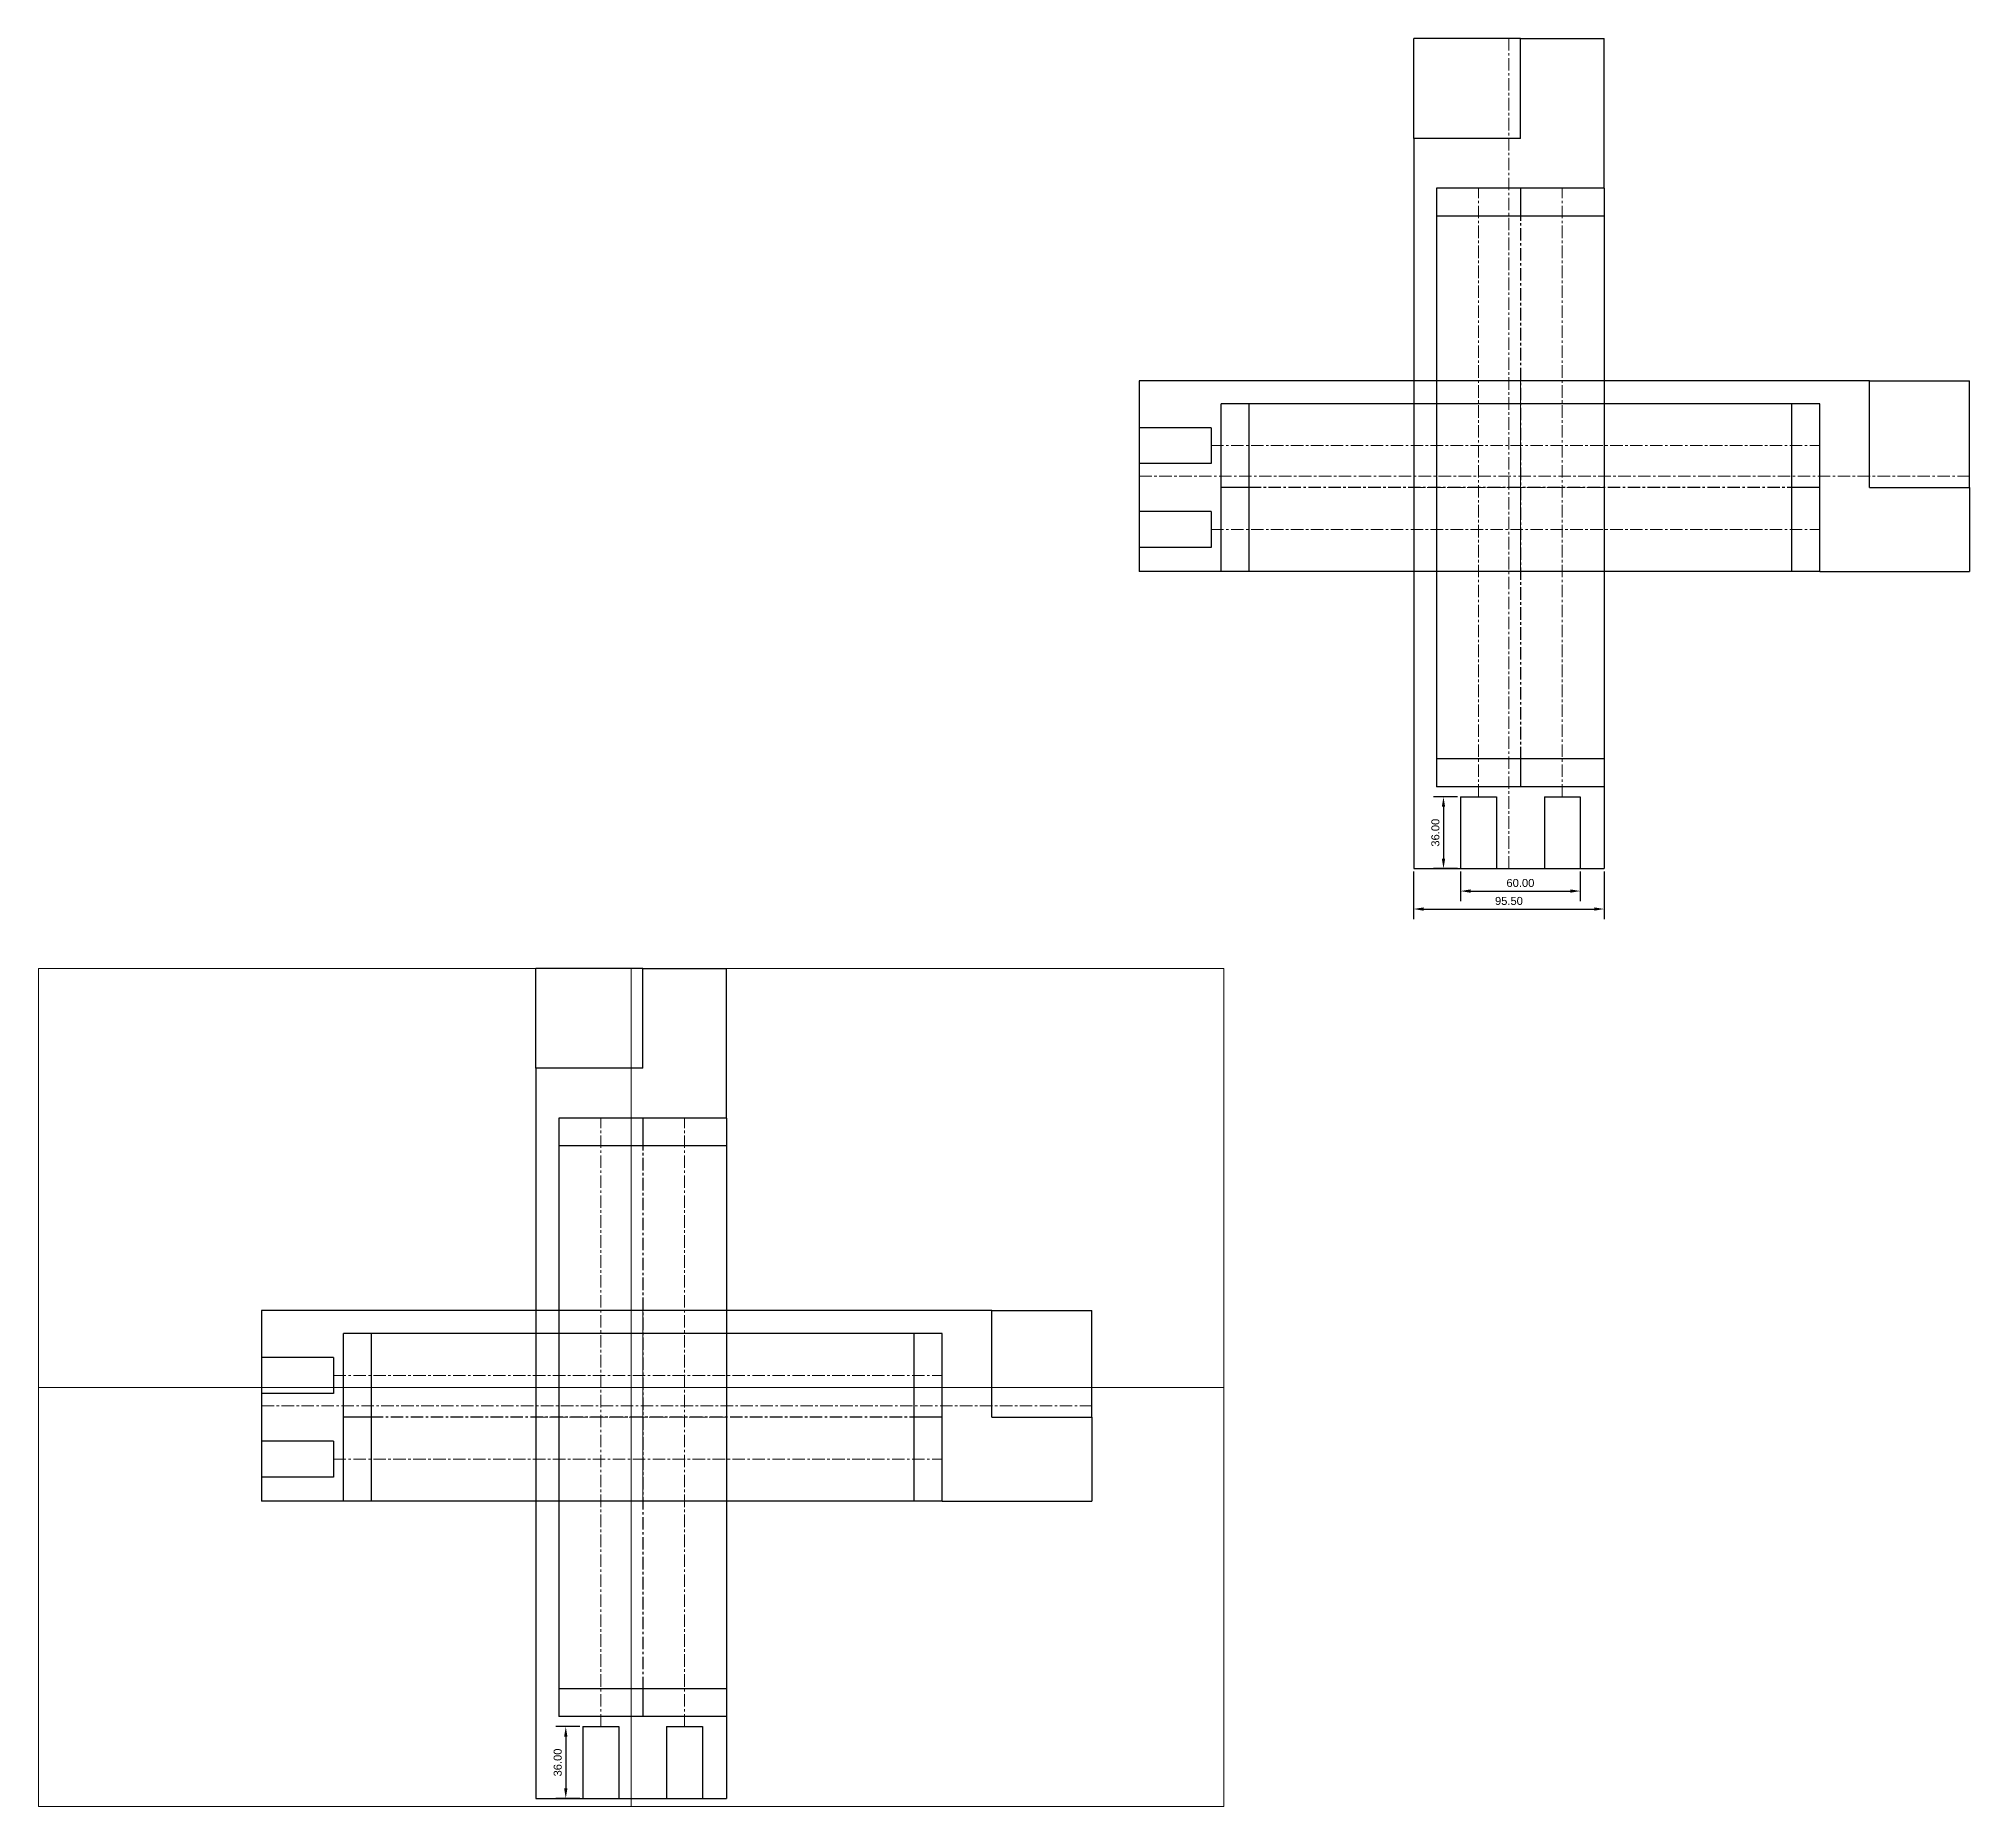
# Model space of a CAD drawing. Header units: inches. Extents: x -2202 to 2020, y -1586 to 1671.
# Drawn here: x -1127 to -160, y -1386 to -500 of the extents above; entities that cross this region are included whole.
import ezdxf

# ---------------------------------------------------------------- set-up
doc = ezdxf.new("R2010")
doc.units = ezdxf.units.IN
doc.header["$LTSCALE"] = 5
doc.header["$MEASUREMENT"] = 0
doc.linetypes.add('CENTER', pattern=[2, 1.25, -0.25, 0.25, -0.25])
doc.styles.get("Standard").update_dxf_attribs({"font": 'arial.ttf'})
doc.dimstyles.get("Standard").update_dxf_attribs({"dimtxt": 4, "dimasz": 5, "dimexe": 5, "dimexo": 1.5, "dimgap": 2, "dimtad": 1, "dimtoh": 1, "dimzin": 0, "dimdsep": 46, "dimtxsty": 'Standard', "dimcen": 0, "dimadec": 0, "dimazin": 0, "dimtfac": 1, "dimtofl": 0, "dimtmove": 0, "dimatfit": 3, "dimfxl": 1, "dimtolj": 1, "dimtzin": 0, "dimarcsym": 0})

# ---------------------------------------------------------------- blocks, each defined once
blk = doc.blocks.new('*D59')
at = {"color": 0, "linetype": 'Continuous', "lineweight": -2, "transparency": 16777216}
for p, q in [((-416.33, -880.24), (-428.38, -880.24)), ((-423.38, -885.24), (-423.38, -911.24)), ((-416.33, -916.24), (-428.38, -916.24))]:
    blk.add_line(p, q, dxfattribs=at)
at = {"color": 0, "linetype": 'Continuous', "lineweight": 25, "transparency": 16777216}
for points in [[(-424.22, -885.24), (-422.55, -885.24), (-423.38, -880.24)], [(-424.22, -911.24), (-422.55, -911.24), (-423.38, -916.24)]]:
    blk.add_solid(points, dxfattribs=at)
at = {"layer": 'Defpoints', "color": 0, "linetype": 'Continuous', "lineweight": 25, "transparency": 16777216}
for p in [(-414.83, -880.24), (-423.38, -916.24), (-414.83, -916.24)]:
    blk.add_point(p, dxfattribs=at)
at = {"color": 0, "linetype": 'Continuous', "lineweight": 0, "transparency": 16777216, "insert": (-427.43, -898.24), "char_height": 4, "attachment_point": 5, "rotation": 90}
blk.add_mtext('\\A1;36.00', dxfattribs=at)
blk = doc.blocks.new('*D60')
at = {"color": 0, "linetype": 'Continuous', "lineweight": -2, "transparency": 16777216}
for p, q in [((-414.83, -917.74), (-414.83, -932.49)), ((-354.83, -917.74), (-354.83, -932.49)), ((-409.83, -927.49), (-359.83, -927.49))]:
    blk.add_line(p, q, dxfattribs=at)
at = {"color": 0, "linetype": 'Continuous', "lineweight": 25, "transparency": 16777216}
for points in [[(-409.83, -926.66), (-409.83, -928.33), (-414.83, -927.49)], [(-359.83, -926.66), (-359.83, -928.33), (-354.83, -927.49)]]:
    blk.add_solid(points, dxfattribs=at)
at = {"layer": 'Defpoints', "color": 0, "linetype": 'Continuous', "lineweight": 25, "transparency": 16777216}
for p in [(-414.83, -916.24), (-354.83, -916.24), (-354.83, -927.49)]:
    blk.add_point(p, dxfattribs=at)
at = {"color": 0, "linetype": 'Continuous', "lineweight": 0, "transparency": 16777216, "insert": (-384.83, -923.45), "char_height": 4, "attachment_point": 5}
blk.add_mtext('\\A1;60.00', dxfattribs=at)
blk = doc.blocks.new('*D61')
at = {"color": 0, "linetype": 'Continuous', "lineweight": -2, "transparency": 16777216}
for p, q in [((-438.33, -917.74), (-438.33, -941.49)), ((-342.83, -917.74), (-342.83, -941.49)), ((-433.33, -936.49), (-347.83, -936.49))]:
    blk.add_line(p, q, dxfattribs=at)
at = {"color": 0, "linetype": 'Continuous', "lineweight": 25, "transparency": 16777216}
for points in [[(-433.33, -935.66), (-433.33, -937.33), (-438.33, -936.49)], [(-347.83, -935.66), (-347.83, -937.33), (-342.83, -936.49)]]:
    blk.add_solid(points, dxfattribs=at)
at = {"layer": 'Defpoints', "color": 0, "linetype": 'Continuous', "lineweight": 25, "transparency": 16777216}
for p in [(-438.33, -916.24), (-342.83, -916.24), (-342.83, -936.49)]:
    blk.add_point(p, dxfattribs=at)
at = {"color": 0, "linetype": 'Continuous', "lineweight": 0, "transparency": 16777216, "insert": (-390.58, -932.45), "char_height": 4, "attachment_point": 5}
blk.add_mtext('\\A1;95.50', dxfattribs=at)
blk = doc.blocks.new('*D86')
at = {"color": 0, "linetype": 'Continuous', "lineweight": -2, "transparency": 16777216}
for p, q in [((-856.19, -1346.25), (-868.25, -1346.25)), ((-863.25, -1351.25), (-863.25, -1377.25)), ((-856.19, -1382.25), (-868.25, -1382.25))]:
    blk.add_line(p, q, dxfattribs=at)
at = {"color": 0, "linetype": 'Continuous', "lineweight": 25, "transparency": 16777216}
for points in [[(-864.08, -1351.25), (-862.42, -1351.25), (-863.25, -1346.25)], [(-864.08, -1377.25), (-862.42, -1377.25), (-863.25, -1382.25)]]:
    blk.add_solid(points, dxfattribs=at)
at = {"layer": 'Defpoints', "color": 0, "linetype": 'Continuous', "lineweight": 25, "transparency": 16777216}
for p in [(-854.69, -1346.25), (-863.25, -1382.25), (-854.69, -1382.25)]:
    blk.add_point(p, dxfattribs=at)
at = {"color": 0, "linetype": 'Continuous', "lineweight": 0, "transparency": 16777216, "insert": (-867.29, -1364.25), "char_height": 4, "attachment_point": 5, "rotation": 90}
blk.add_mtext('\\A1;36.00', dxfattribs=at)

msp = doc.modelspace()

# ---------------------------------------------------------------- linework, layer by layer
at = {"color": 18, "linetype": 'ByBlock', "lineweight": 30, "true_color": 0x000000}
for p, q in [((-438.326, -550.241), (-438.326, -500.241)), ((-384.826, -500.241), (-438.326, -500.241)), ((-384.826, -550.241), (-384.826, -500.241)), ((-384.826, -500.241), (-342.826, -500.241)), ((-342.826, -575.241), (-342.826, -500.241)), ((-384.826, -550.241), (-438.326, -550.241)), ((-438.326, -550.241), (-438.326, -916.241)), ((-342.826, -575.241), (-426.826, -575.241)), ((-426.826, -575.241), (-426.826, -875.241)), ((-342.826, -575.241), (-342.826, -875.241)), ((-342.826, -589.241), (-426.826, -589.241)), ((-209.826, -671.741), (-575.826, -671.741)), ((-575.826, -671.741), (-575.826, -767.241)), ((-209.826, -725.241), (-209.826, -671.741)), ((-209.826, -671.741), (-159.826, -671.741)), ((-159.826, -725.241), (-159.826, -671.741)), ((-534.826, -767.241), (-534.826, -683.241)), ((-234.826, -683.241), (-534.826, -683.241)), ((-520.826, -767.241), (-520.826, -683.241)), ((-248.826, -767.241), (-248.826, -683.241)), ((-234.826, -767.241), (-234.826, -683.241)), ((-575.826, -695.241), (-575.826, -713.241)), ((-539.826, -695.241), (-575.826, -695.241)), ((-539.826, -695.241), (-539.826, -713.241)), ((-539.826, -713.241), (-575.826, -713.241)), ((-209.826, -725.241), (-159.826, -725.241)), ((-159.826, -725.241), (-159.826, -767.241)), ((-575.826, -737.241), (-575.826, -755.241)), ((-539.826, -737.241), (-575.826, -737.241)), ((-539.826, -737.241), (-539.826, -755.241)), ((-539.826, -755.241), (-575.826, -755.241)), ((-534.826, -767.241), (-575.826, -767.241)), ((-234.826, -767.241), (-534.826, -767.241)), ((-234.826, -767.241), (-159.826, -767.241)), ((-342.826, -861.241), (-426.826, -861.241)), ((-342.826, -875.241), (-426.826, -875.241)), ((-414.826, -880.241), (-396.826, -880.241)), ((-414.826, -880.241), (-414.826, -916.241)), ((-396.826, -880.241), (-396.826, -916.241)), ((-372.826, -880.241), (-354.826, -880.241)), ((-372.826, -880.241), (-372.826, -916.241)), ((-354.826, -880.241), (-354.826, -916.241)), ((-342.826, -875.241), (-342.826, -916.241)), ((-438.326, -916.241), (-342.826, -916.241)), ((-414.826, -916.241), (-396.826, -916.241)), ((-372.826, -916.241), (-354.826, -916.241)), ((-878.192, -1016.247), (-878.192, -966.247)), ((-824.692, -966.247), (-878.192, -966.247)), ((-824.692, -1016.247), (-824.692, -966.247)), ((-824.692, -966.247), (-782.692, -966.247)), ((-782.692, -1041.247), (-782.692, -966.247)), ((-824.692, -1016.247), (-878.192, -1016.247)), ((-878.192, -1016.247), (-878.192, -1382.247)), ((-782.692, -1041.247), (-866.692, -1041.247)), ((-866.692, -1041.247), (-866.692, -1341.247)), ((-782.692, -1041.247), (-782.692, -1341.247)), ((-782.692, -1055.247), (-866.692, -1055.247)), ((-649.692, -1137.747), (-1015.692, -1137.747)), ((-1015.692, -1137.747), (-1015.692, -1233.247)), ((-649.692, -1191.247), (-649.692, -1137.747)), ((-649.692, -1137.747), (-599.692, -1137.747)), ((-599.692, -1191.247), (-599.692, -1137.747)), ((-974.692, -1233.247), (-974.692, -1149.247)), ((-674.692, -1149.247), (-974.692, -1149.247)), ((-960.692, -1233.247), (-960.692, -1149.247)), ((-688.692, -1233.247), (-688.692, -1149.247)), ((-674.692, -1233.247), (-674.692, -1149.247)), ((-1015.692, -1161.247), (-1015.692, -1179.247)), ((-979.692, -1161.247), (-1015.692, -1161.247)), ((-979.692, -1161.247), (-979.692, -1179.247)), ((-979.692, -1179.247), (-1015.692, -1179.247)), ((-649.692, -1191.247), (-599.692, -1191.247)), ((-599.692, -1191.247), (-599.692, -1233.247)), ((-1015.692, -1203.247), (-1015.692, -1221.247)), ((-979.692, -1203.247), (-1015.692, -1203.247)), ((-979.692, -1203.247), (-979.692, -1221.247)), ((-979.692, -1221.247), (-1015.692, -1221.247)), ((-974.692, -1233.247), (-1015.692, -1233.247)), ((-674.692, -1233.247), (-974.692, -1233.247)), ((-674.692, -1233.247), (-599.692, -1233.247)), ((-782.692, -1327.247), (-866.692, -1327.247)), ((-782.692, -1341.247), (-866.692, -1341.247)), ((-782.692, -1341.247), (-782.692, -1382.247)), ((-854.692, -1346.247), (-836.692, -1346.247)), ((-854.692, -1346.247), (-854.692, -1382.247)), ((-836.692, -1346.247), (-836.692, -1382.247)), ((-812.692, -1346.247), (-794.692, -1346.247)), ((-812.692, -1346.247), (-812.692, -1382.247)), ((-794.692, -1346.247), (-794.692, -1382.247)), ((-878.192, -1382.247), (-782.692, -1382.247)), ((-854.692, -1382.247), (-836.692, -1382.247)), ((-812.692, -1382.247), (-794.692, -1382.247))]:
    msp.add_line(p, q, dxfattribs=at)
at = {"color": 85, "linetype": 'CENTER', "lineweight": 0, "true_color": 0x58ba48}
for p, q in [((-390.576, -916.241), (-390.576, -500.241)), ((-384.826, -767.241), (-384.826, -671.741)), ((-575.826, -719.491), (-159.826, -719.491)), ((-342.826, -725.241), (-438.326, -725.241)), ((-830.442, -1382.247), (-830.442, -966.247)), ((-824.692, -1233.247), (-824.692, -1137.747)), ((-1015.692, -1185.497), (-599.692, -1185.497)), ((-782.692, -1191.247), (-878.192, -1191.247))]:
    msp.add_line(p, q, dxfattribs=at)
at = {"color": 18, "linetype": 'CENTER', "lineweight": 20, "true_color": 0x000000}
for p, q in [((-405.826, -880.241), (-405.826, -575.241)), ((-363.826, -880.241), (-363.826, -575.241)), ((-539.826, -704.241), (-234.826, -704.241)), ((-539.826, -746.241), (-234.826, -746.241)), ((-845.692, -1346.247), (-845.692, -1041.247)), ((-803.692, -1346.247), (-803.692, -1041.247)), ((-979.692, -1170.247), (-674.692, -1170.247)), ((-979.692, -1212.247), (-674.692, -1212.247))]:
    msp.add_line(p, q, dxfattribs=at)
at = {"color": 18, "linetype": 'Continuous', "lineweight": 30, "true_color": 0x000000}
for p, q in [((-384.826, -575.241), (-384.826, -589.241)), ((-520.826, -725.241), (-534.826, -725.241)), ((-234.826, -725.241), (-248.826, -725.241)), ((-384.826, -861.241), (-384.826, -875.241)), ((-824.692, -1041.247), (-824.692, -1055.247)), ((-960.692, -1191.247), (-974.692, -1191.247)), ((-674.692, -1191.247), (-688.692, -1191.247)), ((-824.692, -1327.247), (-824.692, -1341.247))]:
    msp.add_line(p, q, dxfattribs=at)
at = {"color": 240, "linetype": 'CENTER', "lineweight": 30, "true_color": 0xed1f24}
for p, q in [((-384.826, -575.241), (-384.826, -875.241)), ((-234.826, -725.241), (-534.826, -725.241)), ((-824.692, -1041.247), (-824.692, -1341.247)), ((-674.692, -1191.247), (-974.692, -1191.247))]:
    msp.add_line(p, q, dxfattribs=at)
at = {"color": 240, "linetype": 'Continuous', "lineweight": 0, "true_color": 0xed1f24}
for p, q in [((-1127.442, -966.247), (-830.442, -966.247)), ((-1127.442, -1176.247), (-1127.442, -966.247)), ((-830.442, -966.247), (-830.442, -1176.247)), ((-830.442, -966.247), (-533.442, -966.247)), ((-830.442, -1176.247), (-830.442, -966.247)), ((-533.442, -966.247), (-533.442, -1176.247)), ((-830.442, -1176.247), (-1127.442, -1176.247)), ((-1127.442, -1176.247), (-830.442, -1176.247)), ((-1127.442, -1386.247), (-1127.442, -1176.247)), ((-830.442, -1176.247), (-830.442, -1386.247)), ((-533.442, -1176.247), (-830.442, -1176.247)), ((-830.442, -1176.247), (-533.442, -1176.247)), ((-830.442, -1386.247), (-830.442, -1176.247)), ((-533.442, -1176.247), (-533.442, -1386.247)), ((-830.442, -1386.247), (-1127.442, -1386.247)), ((-533.442, -1386.247), (-830.442, -1386.247))]:
    msp.add_line(p, q, dxfattribs=at)

# ---------------------------------------------------------------- dimensions: what is measured, and where the dimension line sits
for base, p1, p2, picture, middle in [((-423.384, -916.241), (-414.826, -880.241), (-414.826, -916.241), '*D59', (-427.427, -898.241)), ((-863.25, -1382.247), (-854.692, -1346.247), (-854.692, -1382.247), '*D86', (-867.294, -1364.247))]:
    dim = msp.add_linear_dim(base=base, p1=p1, p2=p2, angle=90, dimstyle='Standard', dxfattribs=at)
    dim.commit()
    dim.dimension.update_dxf_attribs({"geometry": picture, "text_midpoint": middle})
for base, p1, p2, picture, middle in [((-342.826, -936.494), (-438.326, -916.241), (-342.826, -916.241), '*D61', (-390.576, -932.452)), ((-354.826, -927.494), (-414.826, -916.241), (-354.826, -916.241), '*D60', (-384.826, -923.452))]:
    dim = msp.add_linear_dim(base=base, p1=p1, p2=p2, dimstyle='Standard', dxfattribs=at)
    dim.commit()
    dim.dimension.update_dxf_attribs({"geometry": picture, "text_midpoint": middle})

doc.saveas('drawing.dxf')
